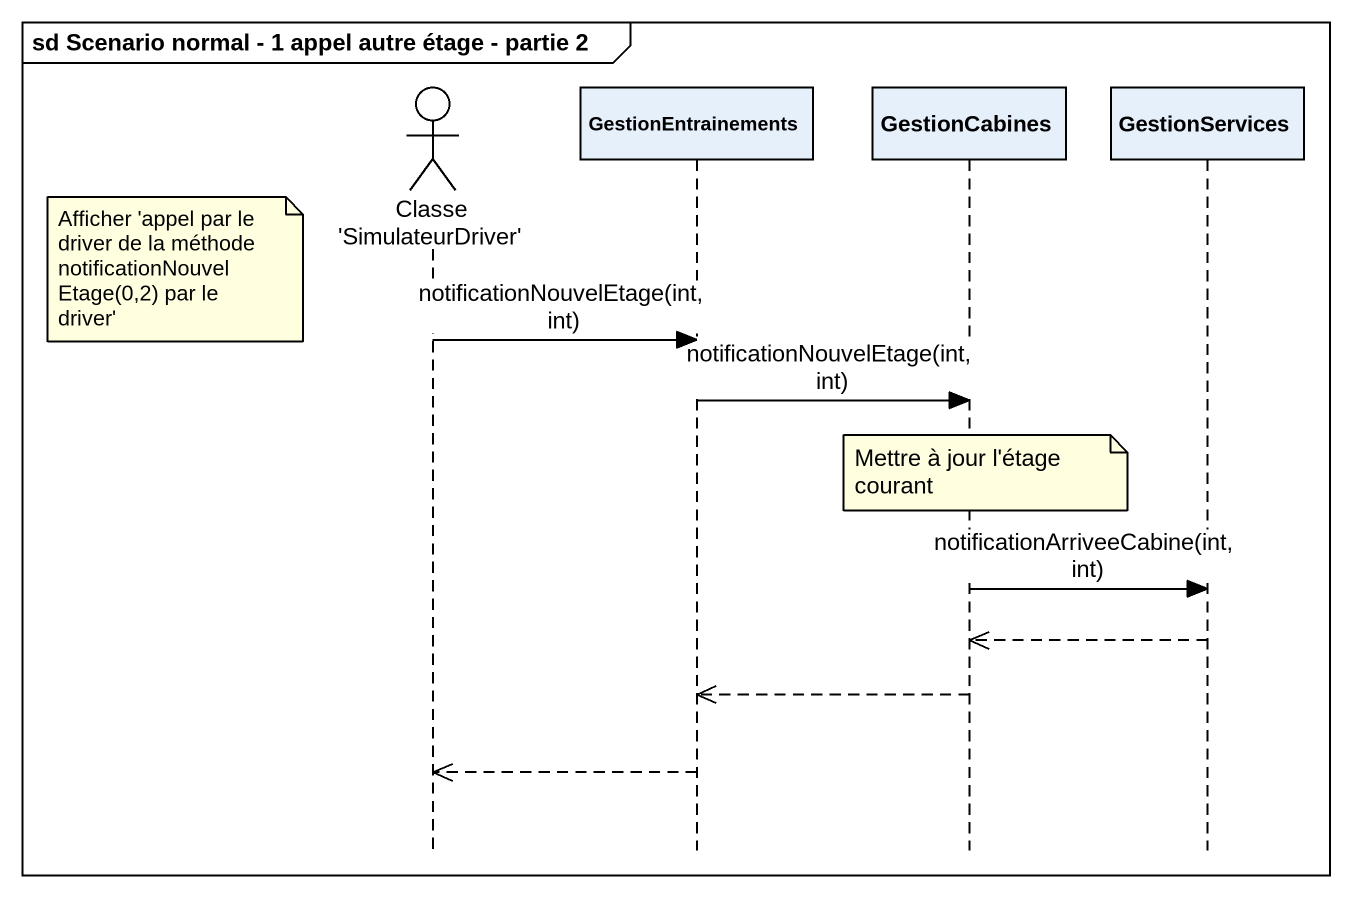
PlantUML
@startuml
mainframe sd Scenario normal - 1 appel autre étage - partie 2
hide footbox
actor "Classe 'SimulateurDriver'" as Classe_SimulateurDriver
participant GestionEntrainements
participant GestionCabines
participant GestionServices

note left of Classe_SimulateurDriver : Afficher 'appel par le driver de la méthode notificationNouvelEtage(0,2) par le driver'
Classe_SimulateurDriver -> GestionEntrainements : notificationNouvelEtage(int, int)
GestionEntrainements -> GestionCabines : notificationNouvelEtage(int, int)
note over GestionCabines : Mettre à jour l'étage courant
GestionCabines -> GestionServices : notificationArriveeCabine(int, int)
GestionServices -->> GestionCabines
GestionCabines -->> GestionEntrainements
GestionEntrainements -->> Classe_SimulateurDriver
@enduml
